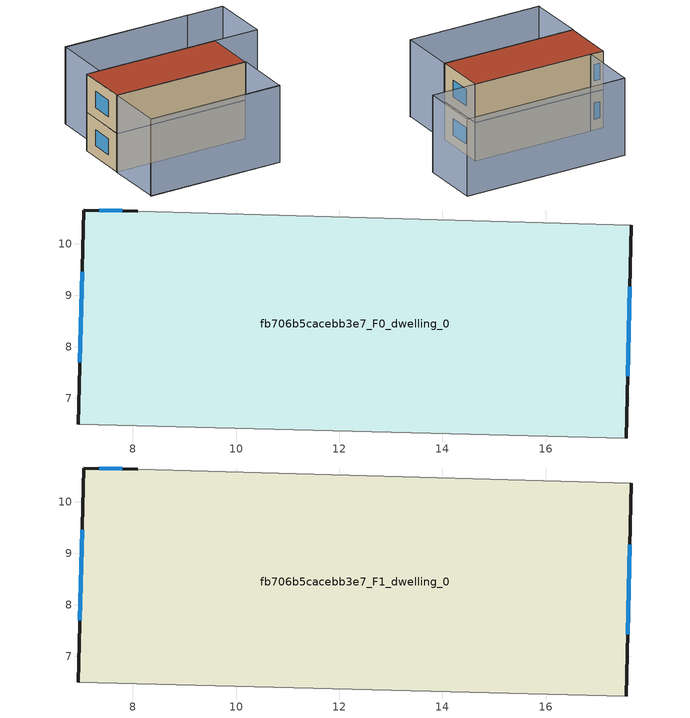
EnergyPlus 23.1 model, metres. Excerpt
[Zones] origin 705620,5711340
fb706b5cacebb3e7_F0_dwelling_0
 floor ground (EU_floor_Construction): 17.66,10.36 17.56,6.23 6.94,6.5 7.05,10.65 8.1,10.63 z0
 wall outside (EU_wall_Construction): 8.1,10.63 7.05,10.65 6.94,6.5 / 17.56,6.23 17.66,10.36 z0:3
 wall adiabatic (EU_wall_Construction): 17.66,10.36 8.1,10.63 / 6.94,6.5 17.56,6.23 z0:3
 window (EU_Window_Construction): 7.02,9.45 6.97,7.7 / 7.8,10.63 7.35,10.64 / 17.59,7.43 17.63,9.17 z0.87:2.13
fb706b5cacebb3e7_F1_dwelling_0
 floor to fb706b5cacebb3e7_F0_dwelling_0 (EU_floor_Construction): 17.66,10.36 17.56,6.23 6.94,6.5 7.05,10.65 8.1,10.63 z3
 wall outside (EU_wall_Construction): 8.1,10.63 7.05,10.65 6.94,6.5 / 17.56,6.23 17.66,10.36 z3:6
 wall adiabatic (EU_wall_Construction): 17.66,10.36 8.1,10.63 / 6.94,6.5 17.56,6.23 z3:6
 window (EU_Window_Construction): 7.02,9.45 6.97,7.7 / 7.8,10.63 7.35,10.64 / 17.59,7.43 17.63,9.17 z3.87:5.13
 roof outside (EU_roof_Construction): 17.56,6.23 17.66,10.36 8.1,10.63 7.05,10.65 6.94,6.5 z6
shading: 6.77,1.88 17.48,1.63 / 18.35,15 8.24,15.22 / 21.3,14.91 21.17,10.26 / 21.17,10.26 8.1,10.62 / 8.1,10.62 8.23,15.28 / 8.23,15.28 21.3,14.91 / 17.47,1.62 6.79,1.88 / 6.79,1.88 6.91,6.51 / 6.91,6.51 17.58,6.25 / 17.58,6.25 17.47,1.62 z0:6
[Building]
EU S2 Campaign: North Axis=0; Terrain=City; Solar Distribution=FullExterior
[Site:Location]
London: Latitude=51.5; Longitude=-0.5; Time Zone=0; Elevation=25
[SizingPeriod:WeatherFileDays]
AnnualSizingPeriod: Begin Month=1; Begin Day of Month=1; End Month=12; End Day of Month=31; Day of Week for Start Day=Monday; Use Weather File Daylight Saving Period=No; Use Weather File Rain and Snow Indicators=No
[MATERIAL]
EU_InternalMass_Material: Roughness=MediumRough; Thickness=0.1; Conductivity=1; Density=1800; Specific Heat=900; Thermal Absorptance=0.9; Solar Absorptance=0.7; Visible Absorptance=0.7
[MATERIAL:NOMASS] Roughness=MediumRough; Thermal Absorptance=0.9; Solar Absorptance=0.7; Visible Absorptance=0.7
Name | Thermal Resistance
EU_wall_NoMass | 0.724719
EU_roof_NoMass | 2.98947
EU_floor_NoMass | 2.39157
[WINDOWMATERIAL:SIMPLEGLAZINGSYSTEM]
EU_Window_SimpleGlazing: UFactor=2.63425; Solar Heat Gain Coefficient=0.76; Visible Transmittance=0.76
[CONSTRUCTION]
EU_wall_Construction: EU_wall_NoMass
EU_roof_Construction: EU_roof_NoMass
EU_floor_Construction: EU_floor_NoMass
EU_Window_Construction: EU_Window_SimpleGlazing
EU_InternalMass_Construction: EU_InternalMass_Material
[ZONE] Type=1; Multiplier=1; Ceiling Height=autocalculate; Floor Area=autocalculate; Part of Total Floor Area=Yes
Name | Volume
fb706b5cacebb3e7_F0_dwelling_0 | 131.912
fb706b5cacebb3e7_F1_dwelling_0 | 131.913
[INTERNALMASS] Construction=EU_InternalMass_Construction; Surface Area=43.9711
Name | Zone or ZoneList
fb706b5cacebb3e7_F0_dwelling_0_EU_InternalMass | fb706b5cacebb3e7_F0_dwelling_0
fb706b5cacebb3e7_F1_dwelling_0_EU_InternalMass | fb706b5cacebb3e7_F1_dwelling_0
[OTHEREQUIPMENT] Fuel Type=Electricity; Design Level Calculation Method=Watts/Area; Power per Zone Floor Area=1; Fraction Latent=0; Fraction Radiant=0; Fraction Lost=0; Carbon Dioxide Generation Rate=0; EndUse Subcategory=EU_Step8_InternalGains
Name | Zone or ZoneList or Space or SpaceList | Schedule
EU_Step8_InternalGain_fb706b5cacebb3e7_F0_dwelling_0_f000 | fb706b5cacebb3e7_F0_dwelling_0 | EU_Step8_GainSchedule_fb706b5cacebb3e7_F0_dwelling_0_f000
EU_Step8_InternalGain_fb706b5cacebb3e7_F1_dwelling_0_f000 | fb706b5cacebb3e7_F1_dwelling_0 | EU_Step8_GainSchedule_fb706b5cacebb3e7_F1_dwelling_0_f000
[ZONEVENTILATION:DESIGNFLOWRATE] Schedule=EU_AlwaysOn; Design Flow Rate Calculation Method=AirChanges/Hour; Air Changes per Hour=0.418135; Ventilation Type=Natural; Fan Pressure Rise=0; Fan Total Efficiency=1; Constant Term Coefficient=1; Temperature Term Coefficient=0; Velocity Term Coefficient=0; Velocity Squared Term Coefficient=0; Minimum Indoor Temperature=-100; Maximum Indoor Temperature=100; Delta Temperature=-100; Minimum Outdoor Temperature=-100; Maximum Outdoor Temperature=100; Maximum Wind Speed=40
Name | Zone or ZoneList or Space or SpaceList
EU_ConstantAir_fb706b5cacebb3e7_F0_dwelling_0 | fb706b5cacebb3e7_F0_dwelling_0
EU_ConstantAir_fb706b5cacebb3e7_F1_dwelling_0 | fb706b5cacebb3e7_F1_dwelling_0
[HVACTEMPLATE:THERMOSTAT] Constant Heating Setpoint=20; Constant Cooling Setpoint=50
EU_HeatOnly_fb706b5cacebb3e7_F0_dwelling_0; EU_HeatOnly_fb706b5cacebb3e7_F1_dwelling_0
[HVACTEMPLATE:ZONE:IDEALLOADSAIRSYSTEM] System Availability Schedule=EU_AlwaysOn; Maximum Heating Supply Air Temperature=50; Minimum Cooling Supply Air Temperature=13; Maximum Heating Supply Air Humidity Ratio=0.0156; Minimum Cooling Supply Air Humidity Ratio=0.0077; Heating Limit=NoLimit; Cooling Limit=NoLimit; Heating Availability Schedule=EU_AlwaysOn; Cooling Availability Schedule=EU_CoolingOff; Dehumidification Control Type=ConstantSensibleHeatRatio; Cooling Sensible Heat Ratio=0.7; Dehumidification Setpoint=60; Humidification Control Type=None; Humidification Setpoint=30; Outdoor Air Method=None; Outdoor Air Flow Rate per Person=0.00944; Outdoor Air Flow Rate per Zone Floor Area=0; Outdoor Air Flow Rate per Zone=0; Demand Controlled Ventilation Type=None; Outdoor Air Economizer Type=NoEconomizer; Heat Recovery Type=None; Sensible Heat Recovery Effectiveness=0.7; Latent Heat Recovery Effectiveness=0.65
Name | Template Thermostat
fb706b5cacebb3e7_F0_dwelling_0 | EU_HeatOnly_fb706b5cacebb3e7_F0_dwelling_0
fb706b5cacebb3e7_F1_dwelling_0 | EU_HeatOnly_fb706b5cacebb3e7_F1_dwelling_0
[SIZING:ZONE] Zone Cooling Design Supply Air Temperature Input Method=SupplyAirTemperature; Zone Cooling Design Supply Air Temperature=13; Zone Heating Design Supply Air Temperature Input Method=SupplyAirTemperature; Zone Heating Design Supply Air Temperature=50; Zone Cooling Design Supply Air Humidity Ratio=0.008; Zone Heating Design Supply Air Humidity Ratio=0.008; Cooling Design Air Flow Method=DesignDay; Cooling Design Air Flow Rate=0; Cooling Minimum Air Flow per Zone Floor Area=0.000762; Cooling Minimum Air Flow=0; Cooling Minimum Air Flow Fraction=0.2; Heating Design Air Flow Method=DesignDay; Heating Design Air Flow Rate=0; Heating Maximum Air Flow per Zone Floor Area=0.002032; Heating Maximum Air Flow=0.141576; Heating Maximum Air Flow Fraction=0.3; Account for Dedicated Outdoor Air System=No; Dedicated Outdoor Air System Control Strategy=NeutralSupplyAir; Dedicated Outdoor Air Low Setpoint Temperature for Design=autosize; Dedicated Outdoor Air High Setpoint Temperature for Design=autosize; Zone Load Sizing Method=Sensible Load Only No Latent Load; Zone Latent Cooling Design Supply Air Humidity Ratio Input Method=HumidityRatioDifference; Zone Cooling Design Supply Air Humidity Ratio Difference=0.005; Zone Latent Heating Design Supply Air Humidity Ratio Input Method=HumidityRatioDifference; Zone Humidification Design Supply Air Humidity Ratio Difference=0.005
fb706b5cacebb3e7_F0_dwelling_0; fb706b5cacebb3e7_F1_dwelling_0
[SCHEDULE:CONSTANT]
Name | Hourly Value
EU_AlwaysOn | 1
EU_CoolingOff | 0
[SCHEDULE:FILE] Column Number=1; Rows to Skip at Top=0; Number of Hours of Data=8760; Column Separator=Comma; Interpolate to Timestep=No; Minutes per Item=60; Adjust Schedule for Daylight Savings=Yes
Name | File
EU_Step8_GainSchedule_fb706b5cacebb3e7_F0_dwelling_0_f000 | ../../schedules/fb706b5cacebb3e7/fb706b5cacebb3e7_F0_dwelling_0_f000_gain.csv
EU_Step8_GainSchedule_fb706b5cacebb3e7_F1_dwelling_0_f000 | ../../schedules/fb706b5cacebb3e7/fb706b5cacebb3e7_F1_dwelling_0_f000_gain.csv
